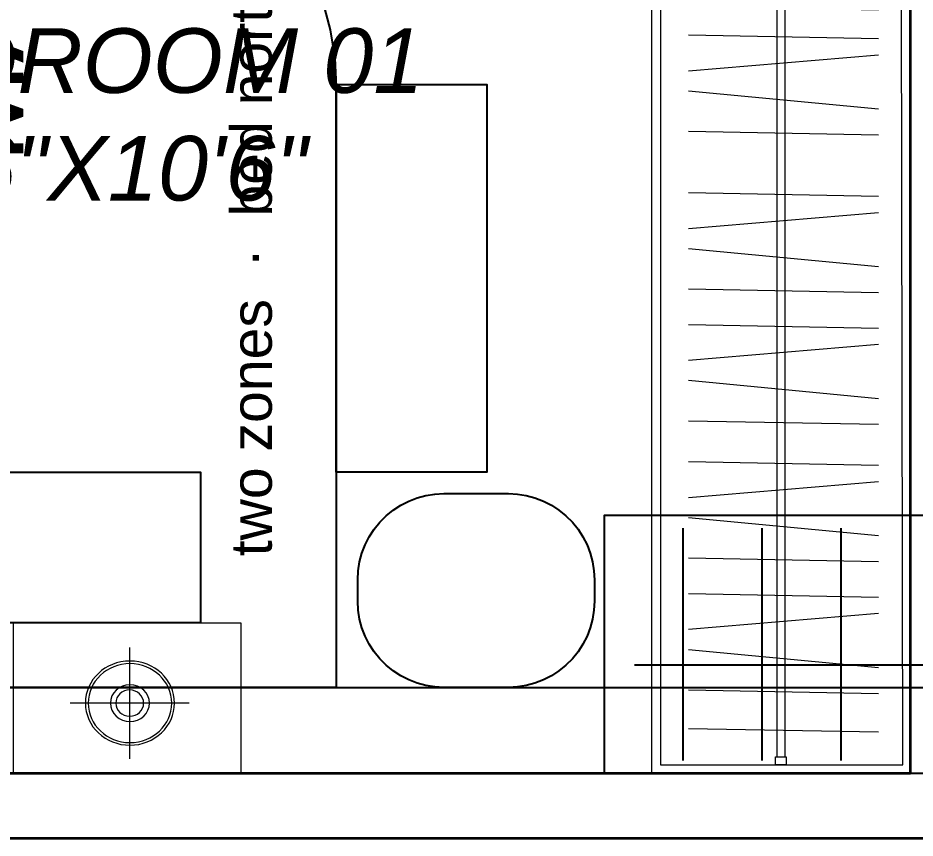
# Model space of a CAD drawing. Header units: millimetres. Extents: x 0 to 125073, y 0 to 71249.
# Drawn here: x 63592 to 65676, y 31569 to 33474 of the extents above; entities that cross this region are included whole.
import ezdxf
from ezdxf.enums import TextEntityAlignment as Align
from ezdxf.lldxf.tags import DXFTag

# ---------------------------------------------------------------- set-up
doc = ezdxf.new("R2010")
doc.units = ezdxf.units.MM
doc.layers.add('DA_BUILDING LINE', color=7, linetype='Continuous', lineweight=9, true_color=0xc2db0000)
doc.layers.add('DA_FURNITURE', color=102, linetype='Continuous', lineweight=5, true_color=0xc2666666)
for name, color, linetype, lineweight in [('DA_CARPET AREA RERA', 30, 'Continuous', 9), ('DA_TEXT IN SQ.FT', 193, 'Continuous', 9), ('DA_WALL', 7, 'Continuous', 35)]:
    doc.layers.add(name, color=color, linetype=linetype, lineweight=lineweight)
for name, color, linetype in [('PROP-FURN', 9, 'CONTINUOUS'), ('PROP-SHELL', 7, 'CONTINUOUS'), ('PROP-TEXT', 3, 'CONTINUOUS')]:
    doc.layers.add(name, color=color, linetype=linetype)
doc.styles.get("Standard").update_dxf_attribs({"font": 'arial.ttf'})
tags = doc.linetypes.add('( Hidden )', pattern=[0.375, 0.25, -0.125]).pattern_tags.tags
tags[6:7] = [DXFTag(74, 4), DXFTag(75, 0), DXFTag(340, '0'), DXFTag(46, 1.0), DXFTag(50, 0.0), DXFTag(44, 0.0), DXFTag(45, 0.0)]
tags[4:5] = [DXFTag(74, 4), DXFTag(75, 0), DXFTag(340, '0'), DXFTag(46, 1.0), DXFTag(50, 0.0), DXFTag(44, 0.0), DXFTag(45, 0.0)]

# ---------------------------------------------------------------- blocks, each defined once
blk = doc.blocks.new('GSHGJSDFGJ')
at = {"layer": 'DA_BUILDING LINE', "linetype": '( Hidden )', "ltscale": 500}
blk.add_lwpolyline([(-31143.6, 77051.5), (-31143.6, 71896.5), (-40838.6, 71896.5), (-40838.6, 75396.5), (-39638.6, 75396.5), (-39638.6, 76876.5), (-40838.6, 76876.5), (-40838.6, 76926.5), (-41088.6, 76926.5), (-41088.6, 92546.5)], dxfattribs=at)
blk = doc.blocks.new('GGT')
at = {"layer": 'DA_FURNITURE', "ltscale": 8}
for p, q in [((4090.01, 973.3668), (4088.01, 973.3668)), ((4088.01, 973.3668), (4088.01, 972.7668)), ((4090.01, 972.7668), (4090.01, 973.3668)), ((4088.03, 972.7868), (4088.03, 973.35)), ((4088.03, 973.35), (4089.99, 973.3468)), ((4089.99, 973.3468), (4089.99, 972.7868)), ((4088.1146, 972.8519), (4088.1063, 973.2934)), ((4088.2043, 972.8519), (4088.196, 973.2934)), ((4088.2982, 972.8519), (4088.2562, 973.2934)), ((4088.3448, 972.8519), (4088.382, 973.2934)), ((4088.428, 972.8519), (4088.4197, 973.2934)), ((4088.5107, 972.8519), (4088.5024, 973.2934)), ((4088.6045, 972.8519), (4088.5625, 973.2934)), ((4088.6511, 972.8519), (4088.6883, 973.2934)), ((4088.7343, 972.8519), (4088.726, 973.2934)), ((4088.8293, 972.8519), (4088.821, 973.2934)), ((4088.9232, 972.8519), (4088.8812, 973.2934)), ((4088.9698, 972.8519), (4089.0069, 973.2934)), ((4089.053, 972.8519), (4089.0447, 973.2934)), ((4089.1357, 972.8519), (4089.1274, 973.2934)), ((4089.2295, 972.8519), (4089.1875, 973.2934)), ((4089.2761, 972.8519), (4089.3133, 973.2934)), ((4089.3593, 972.8519), (4089.351, 973.2934)), ((4089.5019, 972.8519), (4089.4936, 973.2934)), ((4089.5958, 972.8519), (4089.5537, 973.2934)), ((4089.6423, 972.8519), (4089.6795, 973.2934)), ((4089.7256, 972.8519), (4089.7173, 973.2934)), ((4089.7924, 972.8519), (4089.7841, 973.2934)), ((4089.8563, 972.8519), (4089.848, 973.2934)), ((4089.9231, 972.8519), (4089.9148, 973.2934)), ((4088.0487, 973.079), (4088.03, 973.079)), ((4088.03, 973.079), (4088.03, 973.054)), ((4088.0487, 973.054), (4088.0487, 973.079)), ((4089.9712, 973.0762), (4088.0487, 973.0762)), ((4089.99, 973.0793), (4089.9712, 973.0793)), ((4089.9712, 973.0793), (4089.9712, 973.0543)), ((4089.99, 973.0543), (4089.99, 973.0793)), ((4088.03, 973.054), (4088.0487, 973.054)), ((4089.9712, 973.0574), (4088.0487, 973.0574)), ((4089.9712, 973.0543), (4089.99, 973.0543)), ((4089.99, 972.7868), (4088.03, 972.7868)), ((4088.01, 972.7668), (4090.01, 972.7668))]:
    blk.add_line(p, q, dxfattribs=at)
blk = doc.blocks.new('A$C3A1814D5')
at = {"layer": 'DA_FURNITURE'}
for p, q in [((12.8, 12.82), (1.13, 1.18)), ((12.43, 1.53), (1.51, 12.47))]:
    blk.add_line(p, q, dxfattribs=at)
at = {"layer": 'DA_FURNITURE', "extrusion": (0, 0, -1)}
for centre, major_axis in [((6.99, 7.02), (4.37, 4.37)), ((6.97, 7), (1.37, 1.36))]:
    blk.add_ellipse(centre, major_axis=major_axis, ratio=0.943982, dxfattribs=at)
for major_axis in [(-4.1, -4.09), (-1.91, -1.91)]:
    blk.add_ellipse((6.99, 7.02), major_axis=major_axis, ratio=0.943982, start_param=3.141593, end_param=9.424778, dxfattribs=at)
blk = doc.blocks.new('SRAFGADFGDFG')
at = {"layer": 'DA_FURNITURE'}
blk.add_lwpolyline([(-36933.6, 72396.5), (-36933.6, 72356.5), (-36933.6, 72356.5), (-36933.6, 72356.5), (-36933.6, 72046.5), (-37461.1, 72046.5), (-37461.1, 72396.5)], close=True, dxfattribs=at)
at = {"layer": 'DA_FURNITURE', "xscale": -1000, "yscale": 1000, "zscale": 1000, "rotation": 270}
blk.add_blockref('GGT', (-1008745.4, -4015963.4), dxfattribs=at)
at = {"layer": 'DA_FURNITURE', "extrusion": (0, 0, -1), "xscale": -16.7595958194902, "yscale": 16.7595958194902, "zscale": -16.7595958194902, "rotation": 44.95485278679848}
blk.add_blockref('A$C3A1814D5', (37357, 72209.5, 0), dxfattribs=at)
blk = doc.blocks.new('14TH 2')
at = {"layer": 'DA_CARPET AREA RERA'}
blk.add_lwpolyline([(6316.0927, 1265.9471), (6316.0927, 1262.977), (6314.9727, 1262.9771), (6314.9727, 1261.1971), (6314.8227, 1261.1971), (6314.8227, 1258.0971), (6314.9727, 1258.0971), (6314.9727, 1257.9971), (6323.1677, 1257.9971), (6323.1677, 1261.1971), (6323.1677, 1262.8521), (6319.6477, 1262.8521), (6319.6477, 1264.1521)], dxfattribs=at)
at = {"layer": 'DA_WALL'}
blk.add_lwpolyline([(6319.2077, 1257.9971), (6319.2077, 1261.8071), (6319.7727, 1261.8071), (6319.7727, 1261.9321), (6318.4727, 1261.9321), (6318.4727, 1261.8071), (6319.0827, 1261.8071), (6319.0827, 1257.9971), (6316.7727, 1257.9971), (6316.7727, 1257.8471), (6319.2077, 1257.8471), (6321.3677, 1257.8471), (6321.3677, 1257.9971)], close=True, dxfattribs=at)
blk = doc.blocks.new('A$Cfed68cb1')
at = {"layer": 'DA_TEXT IN SQ.FT', "insert": (-45.3438, -25.4663), "char_height": 0.15, "attachment_point": 7}
blk.add_mtext_dynamic_manual_height_columns('\\pxqc;{\\fArial|b0|i1|c0|p34;M.BEDROOM 01\\P13\'6"X10\'6"}', width=2.300046, gutter_width=12.5, heights=[-0.4057], dxfattribs=at)

msp = doc.modelspace()

# ---------------------------------------------------------------- linework, layer by layer
at = {"layer": 'PROP-FURN'}
for p, q in [((65137.33333, 31749), (65137.33333, 32289)), ((65320.66667, 31749), (65320.66667, 32289)), ((65504, 31749), (65504, 32289)), ((65024, 31971), (65984, 31971))]:
    msp.add_line(p, q, dxfattribs=at)
msp.add_lwpolyline([(63037.9, 33951), (63694.1, 33951), (63760.67418, 33947.511), (63826.51896, 33937.08221), (63890.91292, 33919.8279), (63953.15057, 33895.9371), (64012.55, 33865.67158), (64068.46043, 33829.36292), (64120.26928, 33787.40894), (64167.40894, 33740.26928), (64209.36292, 33688.46043), (64245.67158, 33632.55), (64275.9371, 33573.15057), (64299.8279, 33510.91292), (64317.08221, 33446.51896), (64327.511, 33380.67418), (64331, 33314.1), (64331, 31919), (62401, 31919)], dxfattribs=at)
for points in [[(64331, 32419), (64331, 33319), (64681, 33319), (64681, 32419)], [(63396, 32069), (63396, 32419), (64016, 32419), (64016, 32069)], [(64381, 32169), (64382.09562, 32189.90569), (64385.37048, 32210.58234), (64390.7887, 32230.8034), (64398.29091, 32250.34733), (64407.79492, 32269), (64419.1966, 32286.55705), (64432.37103, 32302.82612), (64447.17388, 32317.62897), (64463.44295, 32330.8034), (64481, 32342.20508), (64499.65267, 32351.70909), (64519.1966, 32359.2113), (64539.41766, 32364.62952), (64560.09431, 32367.90438), (64581, 32369), (64731, 32369), (64751.90569, 32367.90438), (64772.58234, 32364.62952), (64792.8034, 32359.2113), (64812.34733, 32351.70909), (64831, 32342.20508), (64848.55705, 32330.8034), (64864.82612, 32317.62897), (64879.62897, 32302.82612), (64892.8034, 32286.55705), (64904.20508, 32269), (64913.70909, 32250.34733), (64921.2113, 32230.8034), (64926.62952, 32210.58234), (64929.90438, 32189.90569), (64931, 32169), (64931, 32119), (64929.90438, 32098.09431), (64926.62952, 32077.41766), (64921.2113, 32057.1966), (64913.70909, 32037.65267), (64904.20508, 32019), (64892.8034, 32001.44295), (64879.62897, 31985.17388), (64864.82612, 31970.37103), (64848.55705, 31957.1966), (64831, 31945.79492), (64812.34733, 31936.29091), (64792.8034, 31928.7887), (64772.58234, 31923.37048), (64751.90569, 31920.09562), (64731, 31919), (64581, 31919), (64560.09431, 31920.09562), (64539.41766, 31923.37048), (64519.1966, 31928.7887), (64499.65267, 31936.29091), (64481, 31945.79492), (64463.44295, 31957.1966), (64447.17388, 31970.37103), (64432.37103, 31985.17388), (64419.1966, 32001.44295), (64407.79492, 32019), (64398.29091, 32037.65267), (64390.7887, 32057.1966), (64385.37048, 32077.41766), (64382.09562, 32098.09431), (64381, 32119)], [(64954, 31719), (64954, 32319), (66054, 32319), (66054, 31719)], [(62154, 31719), (62154, 31919), (66079, 31919), (66079, 31719)]]:
    msp.add_lwpolyline(points, close=True, dxfattribs=at)
at = {"layer": 'PROP-SHELL'}
for p, q in [((63354.22813, 31718.9767), (65664.22813, 31718.9767)), ((63354.22813, 31568.9767), (65789.22813, 31568.9767))]:
    msp.add_line(p, q, dxfattribs=at)

# ---------------------------------------------------------------- block references
at = {"color": 1, "xscale": 1000, "yscale": 1000, "zscale": 1000}
msp.add_blockref('A$Cfed68cb1', (107924.22813, 58513.9767), dxfattribs=at)
at = {"color": 1}
msp.add_blockref('SRAFGADFGDFG', (101042.82231, -40327.54866), dxfattribs=at)
at = {"layer": 'DA_BUILDING LINE'}
msp.add_blockref('GSHGJSDFGJ', (101042.82231, -40327.54866), dxfattribs=at)
at = {"layer": 'DA_WALL', "xscale": 1000, "yscale": 1000, "zscale": 1000}
msp.add_blockref('14TH 2', (-6253418.45791, -1226278.08535), dxfattribs=at)

# ---------------------------------------------------------------- texts
at = {"layer": 'PROP-TEXT'}
for s, height, p in [('two zones  ·  bed north of the glass, dressing + wall bed south of it', 95, (64134, 34169)), ('MASTER SUITE', 200, (63504, 34169))]:
    msp.add_text(s, height=height, rotation=90, dxfattribs=at).set_placement(p, align=Align.MIDDLE_CENTER)

doc.saveas('drawing.dxf')
